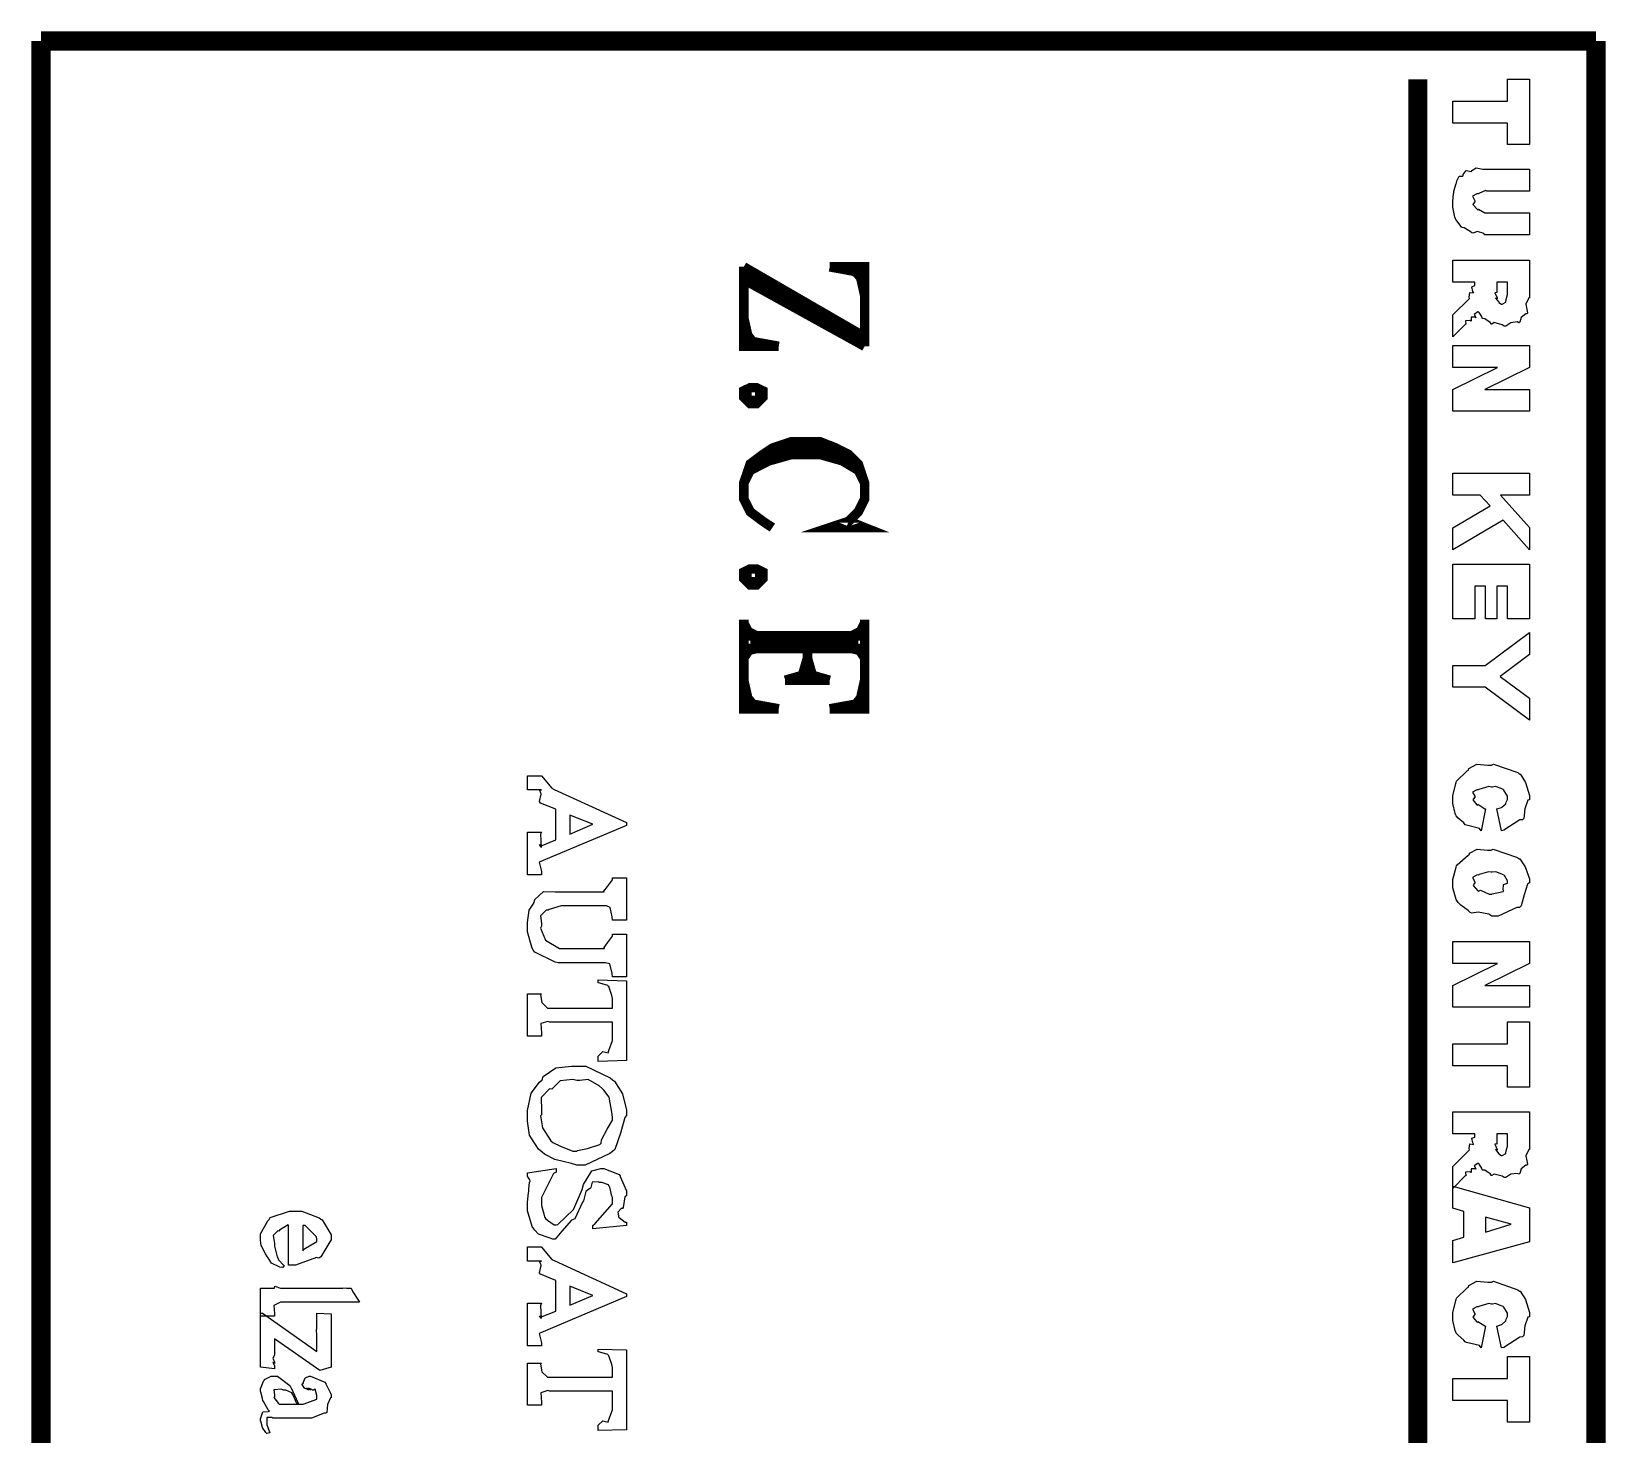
# Model space of a CAD drawing. Extents: x 0 to 11.7, y 0 to 16.5.
# Drawn here: x 1.257 to 2.082, y 1.586 to 2.322 of the extents above; entities that cross this region are included whole.
import ezdxf

# ---------------------------------------------------------------- set-up
doc = ezdxf.new("R2010")
doc.units = 0
doc.layers.get('0').update_dxf_attribs({"linetype": 'CONTINUOUS'})

msp = doc.modelspace()

# ---------------------------------------------------------------- linework, layer by layer
at = {"color": 0}
for points, const_width in [([(1.26166, 0.125), (1.26166, 2.31668)], 0.01), ([(2.07667, 2.31668), (1.26166, 2.31668)], 0.01), ([(2.07667, 2.31668), (2.07667, 0.125)], 0.01), ([(1.98335, 2.29665), (1.98335, 1.43164)], 0.01), ([(1.69336, 2.16168), (1.62999, 2.19835)], 0.005), ([(1.62999, 2.19835), (1.62999, 2.15668), (1.64833, 2.15668)], 0.005), ([(1.69336, 2.16), (1.62999, 2.19499)], 0.005), ([(1.69336, 2.15668), (1.69336, 2.19835), (1.67503, 2.19835)], 0.005), ([(1.69336, 2.19499), (1.67503, 2.19835)], 0.005), ([(1.69336, 2.19168), (1.685, 2.19835)], 0.005), ([(1.69336, 2.19), (1.68668, 2.19835)], 0.005), ([(1.69336, 2.18332), (1.69, 2.19835)], 0.005), ([(1.69336, 2.15668), (1.62999, 2.19168)], 0.005), ([(1.62999, 2.17165), (1.63336, 2.15668)], 0.005), ([(1.62999, 2.16499), (1.63667, 2.15668)], 0.005), ([(1.62999, 2.16168), (1.63997, 2.15668)], 0.005), ([(1.62999, 2.16), (1.64833, 2.15668)], 0.005), ([(1.685, 2.065), (1.69336, 2.06168), (1.67503, 2.06168), (1.685, 2.065), (1.69, 2.06999), (1.69336, 2.07667), (1.69336, 2.08501), (1.69, 2.095), (1.685, 2.09999), (1.67833, 2.10335), (1.66997, 2.10667), (1.655, 2.10667), (1.64501, 2.10335), (1.63997, 2.09999), (1.63336, 2.095), (1.62999, 2.08501), (1.62999, 2.07667), (1.63336, 2.06999), (1.63997, 2.065), (1.64501, 2.06168)], 0.005), ([(1.685, 2.09668), (1.67833, 2.09999), (1.66997, 2.10335), (1.655, 2.10335), (1.64501, 2.09999), (1.63997, 2.09668)], 0.005), ([(1.69336, 2.08501), (1.69, 2.09169), (1.68164, 2.09668), (1.66997, 2.09999), (1.655, 2.09999), (1.64333, 2.09668), (1.63336, 2.09169), (1.62999, 2.08501)], 0.005), ([(1.62999, 2.01335), (1.62999, 1.96669), (1.64833, 1.96669)], 0.005), ([(1.63336, 2.00499), (1.62999, 2.01167)], 0.005), ([(1.69336, 2.01335), (1.69336, 1.96669), (1.67503, 1.96669)], 0.005), ([(1.69336, 2.01167), (1.69, 2.00499)], 0.005), ([(1.63667, 2.00499), (1.62999, 2.00836)], 0.005), ([(1.69336, 2.00499), (1.62999, 2.00499)], 0.005), ([(1.69336, 2.00836), (1.68668, 2.00499)], 0.005), ([(1.69336, 1.99832), (1.62999, 1.99832)], 0.005), ([(1.63667, 1.99832), (1.62999, 1.99669)], 0.005), ([(1.63336, 1.99832), (1.62999, 1.99333)], 0.005), ([(1.69, 2.00168), (1.63336, 2.00168)], 0.005), ([(1.66667, 1.98167), (1.66336, 1.99333), (1.66, 1.98167)], 0.005), ([(1.66336, 1.99832), (1.66336, 1.98167)], 0.005), ([(1.69336, 1.99669), (1.68668, 1.99832)], 0.005), ([(1.69336, 1.99333), (1.69, 1.99832)], 0.005), ([(1.66997, 1.98167), (1.66336, 1.98665), (1.65668, 1.98167)], 0.005), ([(1.62999, 1.98167), (1.63336, 1.96669)], 0.005), ([(1.67503, 1.98167), (1.66336, 1.98503), (1.65169, 1.98167)], 0.005), ([(1.67503, 1.98167), (1.65169, 1.98167)], 0.005), ([(1.69336, 1.98167), (1.69, 1.96669)], 0.005), ([(1.62999, 1.97499), (1.63667, 1.96669)], 0.005), ([(1.62999, 1.97168), (1.63997, 1.96669)], 0.005), ([(1.62999, 1.97), (1.64833, 1.96669)], 0.005), ([(1.69336, 1.97), (1.67503, 1.96669)], 0.005), ([(1.69336, 1.97168), (1.685, 1.96669)], 0.005), ([(1.69336, 1.97499), (1.68668, 1.96669)], 0.005)]:
    msp.add_lwpolyline(points, dxfattribs=dict(at, const_width=const_width))
for points in [[(2.04183, 2.29665), (2.04183, 2.26238), (2.03033, 2.26238), (2.03033, 2.27365), (2.00168, 2.27365), (2.00168, 2.28515), (2.03033, 2.28515), (2.03033, 2.29665), (2.04183, 2.29665)], [(2.04183, 2.22657), (2.04183, 2.21506), (2.01839, 2.21506), (2.01785, 2.21582), (2.01465, 2.2169), (2.01221, 2.21599), (2.01167, 2.21615), (2.01074, 2.2169), (2.00754, 2.21881), (2.00646, 2.21903), (2.00624, 2.21918), (2.00549, 2.22026), (2.00315, 2.22319), (2.00299, 2.22353), (2.00265, 2.22439), (2.00168, 2.2296), (2.00168, 2.23133), (2.00168, 2.23281), (2.00206, 2.23665), (2.00211, 2.23719), (2.00217, 2.23807), (2.00347, 2.24208), (2.00364, 2.2424), (2.00369, 2.24333), (2.00493, 2.24593), (2.00678, 2.24582), (2.00711, 2.2461), (2.00706, 2.24675), (2.00868, 2.24875), (2.01129, 2.24837), (2.01167, 2.24849), (2.01161, 2.24875), (2.01394, 2.25017), (2.01731, 2.24957), (2.01839, 2.24957), (2.04183, 2.24957), (2.04183, 2.23807), (2.01947, 2.23807), (2.01872, 2.23833), (2.01525, 2.23682), (2.01492, 2.23654), (2.01426, 2.23665), (2.01199, 2.23535), (2.01318, 2.23301), (2.01318, 2.23221), (2.01307, 2.23226), (2.01215, 2.23107), (2.01449, 2.22835), (2.01471, 2.22808), (2.01471, 2.22814), (2.01514, 2.22862), (2.01839, 2.22657), (2.01947, 2.22657), (2.04183, 2.22657)], [(2.00168, 2.20176), (2.04183, 2.20176), (2.04183, 2.18201), (2.04144, 2.18207), (2.03999, 2.17871), (2.04075, 2.17426), (2.04053, 2.17378), (2.03982, 2.17378), (2.03754, 2.17182), (2.03674, 2.16932), (2.03618, 2.169), (2.03543, 2.16949), (2.03196, 2.16906), (2.02946, 2.16726), (2.0286, 2.16726), (2.02746, 2.16797), (2.02333, 2.16911), (2.02214, 2.16829), (2.02186, 2.16835), (2.02115, 2.16917), (2.0185, 2.17111), (2.01731, 2.17122), (2.01708, 2.17139), (2.01682, 2.17225), (2.01546, 2.17432), (2.01535, 2.17464), (2.01476, 2.17469), (2.01281, 2.17344), (2.01378, 2.17176), (2.01361, 2.1716), (2.01313, 2.17188), (2.01118, 2.17188), (2.01129, 2.17003), (2.01101, 2.16986), (2.01053, 2.17019), (2.00831, 2.17003), (2.0084, 2.16824), (2.00819, 2.16812), (2.00168, 2.16162), (2.00168, 2.17312), (2.01036, 2.18181), (2.01014, 2.18251), (2.01058, 2.18494), (2.01247, 2.18468), (2.01253, 2.18485), (2.0121, 2.18544), (2.01167, 2.18782), (2.01318, 2.18853), (2.01318, 2.18875), (2.01318, 2.19026), (2.00168, 2.19026), (2.00168, 2.20176)], [(2.02468, 2.19026), (2.02468, 2.18485), (2.02458, 2.18494), (2.0236, 2.18474), (2.0249, 2.18201), (2.0249, 2.18158), (2.02479, 2.18175), (2.02408, 2.18197), (2.02567, 2.17974), (2.02576, 2.17964), (2.02576, 2.17964), (2.02707, 2.17876), (2.0275, 2.17876), (2.0275, 2.17876), (2.02935, 2.17985), (2.02946, 2.18007), (2.02957, 2.18121), (2.03033, 2.18381), (2.03033, 2.18463), (2.03033, 2.19026), (2.02468, 2.19026)], [(2.04183, 2.15713), (2.04183, 2.14561), (2.01839, 2.13411), (2.04183, 2.13411), (2.04183, 2.12261), (2.00168, 2.12261), (2.00168, 2.13411), (2.02513, 2.14561), (2.00168, 2.14561), (2.00168, 2.15713), (2.04183, 2.15713)], [(2.04183, 2.09022), (2.04183, 2.07872), (2.02664, 2.07872), (2.04183, 2.06179), (2.04183, 2.05007), (2.02794, 2.06549), (2.00168, 2.05007), (2.00168, 2.06158), (2.02121, 2.07308), (2.016, 2.07872), (2.00168, 2.07872), (2.00168, 2.09022), (2.04183, 2.09022)], [(2.04183, 2.04243), (2.04183, 2.01378), (2.03033, 2.01378), (2.03033, 2.03093), (2.02468, 2.03093), (2.02468, 2.01378), (2.01882, 2.01378), (2.01882, 2.03093), (2.01318, 2.03093), (2.01318, 2.01378), (2.00168, 2.01378), (2.00168, 2.04243), (2.04183, 2.04243)], [(2.04183, 2.00663), (2.04183, 1.99511), (2.02642, 1.98361), (2.04183, 1.97233), (2.04183, 1.96083), (2.01861, 1.97797), (2.00168, 1.97797), (2.00168, 1.98947), (2.01861, 1.98947), (2.04183, 2.00663)], [(1.51665, 1.87978), (1.51665, 1.90213), (1.52403, 1.90213), (1.52344, 1.90093), (1.52382, 1.8941), (1.52382, 1.8941), (1.5236, 1.89447), (1.52285, 1.89551), (1.52339, 1.89475), (1.52339, 1.89475), (1.53142, 1.898), (1.53142, 1.91407), (1.52339, 1.91732), (1.52289, 1.91808), (1.52382, 1.92199), (1.52382, 1.9221), (1.5236, 1.92247), (1.52311, 1.92389), (1.52403, 1.92421), (1.52403, 1.92426), (1.51665, 1.92426), (1.51665, 1.93164), (1.52403, 1.93164), (1.52393, 1.93153), (1.52946, 1.92503), (1.53054, 1.92449), (1.56853, 1.90713), (1.56853, 1.9056), (1.52274, 1.88629), (1.52274, 1.88629), (1.52403, 1.8814), (1.52403, 1.87978), (1.51665, 1.87978)], [(2.01882, 1.91422), (2.01644, 1.90272), (2.01557, 1.90397), (2.00874, 1.90565), (2.00819, 1.90597), (2.00732, 1.9069), (2.0045, 1.9094), (2.00347, 1.91054), (2.00319, 1.91097), (2.00282, 1.91183), (2.00168, 1.91704), (2.00168, 1.91878), (2.00168, 1.92111), (2.00315, 1.92751), (2.00342, 1.92811), (2.00364, 1.92882), (2.00917, 1.93419), (2.00993, 1.93463), (2.00999, 1.93544), (2.01417, 1.93767), (2.01997, 1.93722), (2.02186, 1.93722), (2.02294, 1.93772), (2.03575, 1.93326), (2.03662, 1.93246), (2.03689, 1.93257), (2.03965, 1.92806), (2.04183, 1.92128), (2.04183, 1.919), (2.04101, 1.91878), (2.03939, 1.91433), (2.03879, 1.90924), (2.03814, 1.90858), (2.03683, 1.90847), (2.02832, 1.90306), (2.02707, 1.90272), (2.02468, 1.91422), (2.02468, 1.91422), (2.02718, 1.91504), (2.02729, 1.9151), (2.02729, 1.9151), (2.02935, 1.91689), (2.02946, 1.91704), (2.02957, 1.91775), (2.03033, 1.91922), (2.03033, 1.91965), (2.03028, 1.9209), (2.02838, 1.92415), (2.02794, 1.92443), (2.02696, 1.92486), (2.02393, 1.926), (2.0224, 1.92572), (2.02186, 1.92572), (2.02051, 1.926), (2.01525, 1.92449), (2.01492, 1.92421), (2.01426, 1.92432), (2.01199, 1.92307), (2.01318, 1.92085), (2.01318, 1.92008), (2.01307, 1.92014), (2.0121, 1.91894), (2.01426, 1.91639), (2.01449, 1.91618), (2.01449, 1.91624), (2.01476, 1.91667), (2.01839, 1.91433), (2.01882, 1.91422)], [(1.53879, 1.90104), (1.55094, 1.90625), (1.53879, 1.91103), (1.53879, 1.90104)], [(2.02165, 1.89258), (2.02274, 1.89307), (2.03554, 1.88878), (2.0364, 1.88803), (2.03674, 1.88813), (2.03961, 1.8839), (2.04183, 1.87756), (2.04183, 1.87543), (2.04081, 1.87478), (2.03901, 1.86914), (2.03749, 1.86339), (2.03662, 1.86262), (2.03515, 1.86253), (2.02539, 1.85807), (2.02208, 1.85807), (2.02056, 1.859), (2.01497, 1.86014), (2.01156, 1.85969), (2.01079, 1.86003), (2.0096, 1.861), (2.00581, 1.86376), (2.00444, 1.86518), (2.00407, 1.86567), (2.00347, 1.86669), (2.00168, 1.87294), (2.00168, 1.875), (2.00168, 1.87733), (2.00331, 1.88374), (2.00364, 1.88433), (2.00385, 1.88499), (2.0096, 1.89003), (2.01036, 1.8904), (2.01042, 1.89111), (2.01438, 1.89307), (2.01986, 1.89258), (2.02165, 1.89258)], [(2.02165, 1.88108), (2.0204, 1.88135), (2.01546, 1.87983), (2.01514, 1.87956), (2.01443, 1.87967), (2.01199, 1.87836), (2.01318, 1.87603), (2.01318, 1.87522), (2.01307, 1.87528), (2.01226, 1.87408), (2.01481, 1.87136), (2.01514, 1.8711), (2.01514, 1.8711), (2.01617, 1.87164), (2.02061, 1.86957), (2.02208, 1.86957), (2.02229, 1.86968), (2.02806, 1.87088), (2.02838, 1.8711), (2.02806, 1.87181), (2.02826, 1.87463), (2.03033, 1.87528), (2.03033, 1.87543), (2.03028, 1.87651), (2.02869, 1.87929), (2.02838, 1.87956), (2.02735, 1.88004), (2.02414, 1.88129), (2.02229, 1.88108), (2.02165, 1.88108)], [(1.56114, 1.82628), (1.56099, 1.82801), (1.55974, 1.83311), (1.55757, 1.83365), (1.55681, 1.83365), (1.53271, 1.83365), (1.53108, 1.83393), (1.52046, 1.83908), (1.51969, 1.84017), (1.51893, 1.84185), (1.51665, 1.84987), (1.51665, 1.85254), (1.51665, 1.85471), (1.51753, 1.86122), (1.51958, 1.86436), (1.52012, 1.86513), (1.52046, 1.86681), (1.52501, 1.87104), (1.53114, 1.87076), (1.53315, 1.87076), (1.55681, 1.87076), (1.55664, 1.87115), (1.55854, 1.87358), (1.56114, 1.87701), (1.56114, 1.87815), (1.56853, 1.87815), (1.56853, 1.85601), (1.56114, 1.85601), (1.56099, 1.85769), (1.5599, 1.86262), (1.55811, 1.86339), (1.55746, 1.86339), (1.53554, 1.86339), (1.53424, 1.8635), (1.52794, 1.8616), (1.5275, 1.86122), (1.52647, 1.86111), (1.52354, 1.85824), (1.52403, 1.85417), (1.52403, 1.85275), (1.52344, 1.85178), (1.52604, 1.84543), (1.53336, 1.84104), (1.53575, 1.84104), (1.55701, 1.84104), (1.55681, 1.84153), (1.55854, 1.84412), (1.56114, 1.84754), (1.56114, 1.84864), (1.56853, 1.84864), (1.56853, 1.82628), (1.56114, 1.82628)], [(2.04183, 1.84478), (2.04183, 1.83328), (2.01839, 1.82178), (2.04183, 1.82178), (2.04183, 1.81028), (2.00168, 1.81028), (2.00168, 1.82178), (2.02513, 1.83328), (2.00168, 1.83328), (2.00168, 1.84478), (2.04183, 1.84478)], [(1.55376, 1.7819), (1.55376, 1.78386), (1.55376, 1.78467), (1.5561, 1.78706), (1.55886, 1.78635), (1.55897, 1.78646), (1.55931, 1.78771), (1.56114, 1.79281), (1.56114, 1.79449), (1.56114, 1.80251), (1.52815, 1.80251), (1.52729, 1.8029), (1.52365, 1.80176), (1.52403, 1.79682), (1.52403, 1.79514), (1.51665, 1.79514), (1.51665, 1.81728), (1.52403, 1.81728), (1.52349, 1.81674), (1.52414, 1.81272), (1.52718, 1.8099), (1.52815, 1.8099), (1.56114, 1.8099), (1.56114, 1.81489), (1.56093, 1.81651), (1.55935, 1.82113), (1.55897, 1.8214), (1.55875, 1.82178), (1.55447, 1.82297), (1.55376, 1.82314), (1.55376, 1.82465), (1.56853, 1.82422), (1.56853, 1.78233), (1.55376, 1.7819)], [(2.04183, 1.80263), (2.04183, 1.76833), (2.03033, 1.76833), (2.03033, 1.77962), (2.00168, 1.77962), (2.00168, 1.79112), (2.03033, 1.79112), (2.03033, 1.80263), (2.04183, 1.80263)], [(1.54249, 1.72749), (1.53971, 1.72835), (1.53103, 1.73053), (1.5255, 1.73329), (1.52425, 1.73443), (1.52235, 1.73594), (1.51764, 1.74322), (1.51665, 1.75065), (1.51665, 1.7531), (1.51665, 1.75618), (1.51856, 1.76531), (1.523, 1.771), (1.52425, 1.77219), (1.52485, 1.77399), (1.53157, 1.77849), (1.53976, 1.77935), (1.54249, 1.77935), (1.54715, 1.77935), (1.55994, 1.77339), (1.56114, 1.77219), (1.56218, 1.7716), (1.56635, 1.76486), (1.56853, 1.7564), (1.56853, 1.75353), (1.56771, 1.75256), (1.56543, 1.74436), (1.56239, 1.73583), (1.56114, 1.73465), (1.55974, 1.73372), (1.54682, 1.72749), (1.54249, 1.72749)], [(1.54249, 1.73486), (1.54281, 1.73514), (1.54807, 1.73628), (1.55447, 1.73833), (1.55528, 1.73899), (1.55539, 1.74083), (1.55832, 1.74642), (1.56114, 1.75114), (1.56114, 1.75265), (1.56093, 1.75532), (1.5594, 1.76313), (1.55664, 1.76687), (1.55572, 1.76764), (1.55419, 1.7691), (1.5485, 1.7724), (1.544, 1.77197), (1.54249, 1.77197), (1.54047, 1.77251), (1.53375, 1.77181), (1.53033, 1.76818), (1.52946, 1.76742), (1.52815, 1.76753), (1.52382, 1.76307), (1.52403, 1.75624), (1.52403, 1.75396), (1.52344, 1.75336), (1.52458, 1.74713), (1.52892, 1.74029), (1.52989, 1.73942), (1.52989, 1.73942), (1.5339, 1.73757), (1.54036, 1.73486), (1.54249, 1.73486)], [(2.00168, 1.75553), (2.04183, 1.75553), (2.04183, 1.73579), (2.04144, 1.73583), (2.03999, 1.73247), (2.04075, 1.72803), (2.04053, 1.72754), (2.03982, 1.72754), (2.03754, 1.72558), (2.03674, 1.7231), (2.03618, 1.72276), (2.03543, 1.72325), (2.03196, 1.72282), (2.02946, 1.72103), (2.0286, 1.72103), (2.02746, 1.72174), (2.02333, 1.72287), (2.02214, 1.72206), (2.02186, 1.72211), (2.02115, 1.72293), (2.0185, 1.72488), (2.01731, 1.72499), (2.01708, 1.72515), (2.01682, 1.72601), (2.01546, 1.72808), (2.01535, 1.7284), (2.01476, 1.72846), (2.01281, 1.72721), (2.01378, 1.72553), (2.01361, 1.72537), (2.01313, 1.72564), (2.01118, 1.72564), (2.01129, 1.72379), (2.01101, 1.72364), (2.01053, 1.72396), (2.00831, 1.72379), (2.0084, 1.722), (2.00819, 1.7219), (2.00168, 1.71539), (2.00168, 1.72689), (2.01036, 1.73557), (2.01014, 1.73628), (2.01058, 1.73872), (2.01247, 1.73844), (2.01253, 1.73861), (2.0121, 1.73921), (2.01167, 1.7416), (2.01318, 1.74229), (2.01318, 1.74251), (2.01318, 1.74403), (2.00168, 1.74403), (2.00168, 1.75553)], [(2.02468, 1.74403), (2.02468, 1.73861), (2.02458, 1.73872), (2.0236, 1.7385), (2.0249, 1.73579), (2.0249, 1.73535), (2.02479, 1.73551), (2.02408, 1.73574), (2.02567, 1.73351), (2.02576, 1.7334), (2.02576, 1.7334), (2.02707, 1.73253), (2.0275, 1.73253), (2.0275, 1.73253), (2.02935, 1.73361), (2.02946, 1.73383), (2.02957, 1.73497), (2.03033, 1.73757), (2.03033, 1.73839), (2.03033, 1.74403), (2.02468, 1.74403)], [(1.52989, 1.68875), (1.52806, 1.6894), (1.52246, 1.69129), (1.52046, 1.69342), (1.51992, 1.69417), (1.5191, 1.69532), (1.51665, 1.70361), (1.51665, 1.70632), (1.51665, 1.70817), (1.51719, 1.713), (1.51731, 1.71371), (1.51736, 1.71496), (1.51774, 1.71869), (1.51796, 1.71903), (1.51796, 1.71913), (1.5179, 1.71978), (1.51687, 1.72146), (1.51665, 1.72151), (1.51665, 1.72347), (1.53163, 1.72586), (1.53163, 1.7239), (1.53028, 1.72319), (1.52403, 1.71056), (1.52403, 1.70632), (1.52403, 1.70632), (1.52567, 1.70014), (1.52599, 1.6996), (1.52599, 1.6996), (1.52718, 1.69874), (1.53054, 1.69635), (1.53163, 1.69635), (1.5325, 1.6965), (1.54075, 1.70432), (1.54139, 1.70589), (1.54531, 1.71479), (1.54601, 1.71739), (1.5504, 1.7245), (1.55507, 1.72586), (1.55658, 1.72586), (1.55658, 1.72586), (1.56472, 1.7226), (1.56526, 1.72194), (1.56526, 1.72163), (1.56853, 1.71408), (1.56853, 1.71153), (1.56771, 1.71099), (1.56674, 1.70535), (1.56635, 1.70481), (1.56581, 1.70486), (1.56392, 1.70296), (1.5644, 1.70096), (1.5644, 1.70025), (1.5644, 1.70025), (1.56467, 1.70008), (1.56788, 1.69775), (1.56853, 1.69764), (1.56853, 1.6959), (1.55094, 1.69417), (1.55094, 1.6959), (1.55214, 1.69689), (1.56114, 1.70725), (1.56114, 1.71067), (1.56093, 1.71132), (1.55974, 1.71593), (1.5594, 1.71631), (1.55914, 1.71718), (1.55561, 1.71847), (1.55442, 1.71847), (1.55365, 1.71886), (1.55062, 1.71864), (1.54986, 1.71576), (1.54943, 1.71522), (1.54932, 1.71533), (1.54719, 1.71382), (1.54596, 1.70893), (1.54551, 1.70806), (1.54139, 1.69938), (1.53965, 1.69868), (1.53467, 1.69303), (1.53108, 1.68875), (1.52989, 1.68875)], [(2.00732, 1.68983), (2.00732, 1.70329), (2.00168, 1.70503), (2.00168, 1.71653), (2.04183, 1.70524), (2.04183, 1.68744), (2.00168, 1.67637), (2.00168, 1.6881), (2.00732, 1.68983)], [(1.3884, 1.67383), (1.38688, 1.67415), (1.38249, 1.67622), (1.38075, 1.67893), (1.38015, 1.67969), (1.37939, 1.6811), (1.37712, 1.68544), (1.37668, 1.68815), (1.37668, 1.68901), (1.37668, 1.69151), (1.38048, 1.69835), (1.38124, 1.699), (1.38173, 1.70008), (1.39182, 1.70335), (1.39512, 1.70335), (1.39844, 1.70335), (1.4075, 1.69993), (1.40836, 1.69922), (1.40896, 1.69883), (1.41379, 1.69103), (1.41379, 1.68838), (1.41303, 1.68744), (1.40836, 1.67942), (1.40728, 1.67882), (1.40597, 1.6791), (1.39507, 1.67513), (1.39144, 1.67513), (1.39144, 1.69596), (1.39122, 1.69624), (1.38661, 1.69347), (1.38623, 1.69293), (1.38574, 1.69308), (1.38341, 1.69065), (1.38406, 1.68653), (1.38406, 1.68511), (1.38406, 1.68511), (1.38552, 1.67953), (1.3858, 1.67904), (1.3858, 1.67904), (1.38612, 1.67796), (1.38873, 1.67513), (1.38906, 1.67492), (1.3884, 1.67383)], [(2.01882, 1.69243), (2.03228, 1.69656), (2.01882, 1.70025), (2.01882, 1.69243)], [(1.39882, 1.68272), (1.39936, 1.68343), (1.40619, 1.6875), (1.40619, 1.68881), (1.40608, 1.68994), (1.40007, 1.69586), (1.39882, 1.69596), (1.39882, 1.68272)], [(1.51665, 1.63282), (1.51665, 1.65517), (1.52403, 1.65517), (1.52344, 1.65397), (1.52382, 1.64714), (1.52382, 1.64714), (1.5236, 1.64751), (1.52285, 1.64854), (1.52339, 1.64779), (1.52339, 1.64779), (1.53142, 1.65104), (1.53142, 1.6671), (1.52339, 1.67036), (1.52289, 1.67111), (1.52382, 1.67503), (1.52382, 1.67513), (1.5236, 1.67551), (1.52311, 1.67692), (1.52403, 1.67725), (1.52403, 1.67731), (1.51665, 1.67731), (1.51665, 1.68468), (1.52403, 1.68468), (1.52393, 1.68457), (1.52946, 1.67806), (1.53054, 1.67751), (1.56853, 1.66015), (1.56853, 1.65864), (1.52274, 1.63932), (1.52274, 1.63932), (1.52403, 1.63444), (1.52403, 1.63282), (1.51665, 1.63282)], [(2.01882, 1.64324), (2.01644, 1.63172), (2.01557, 1.63297), (2.00874, 1.63465), (2.00819, 1.63499), (2.00732, 1.6359), (2.0045, 1.6384), (2.00347, 1.63954), (2.00319, 1.63997), (2.00282, 1.64085), (2.00168, 1.64606), (2.00168, 1.64779), (2.00168, 1.65012), (2.00315, 1.65653), (2.00342, 1.65713), (2.00364, 1.65782), (2.00917, 1.66319), (2.00993, 1.66362), (2.00999, 1.66444), (2.01417, 1.66667), (2.01997, 1.66624), (2.02186, 1.66624), (2.02294, 1.66672), (2.03575, 1.66228), (2.03662, 1.66146), (2.03689, 1.66157), (2.03965, 1.65707), (2.04183, 1.65028), (2.04183, 1.648), (2.04101, 1.64779), (2.03939, 1.64333), (2.03879, 1.63824), (2.03814, 1.63758), (2.03683, 1.63747), (2.02832, 1.63206), (2.02707, 1.63172), (2.02468, 1.64324), (2.02468, 1.64324), (2.02718, 1.64404), (2.02729, 1.6441), (2.02729, 1.6441), (2.02935, 1.64589), (2.02946, 1.64606), (2.02957, 1.64675), (2.03033, 1.64822), (2.03033, 1.64865), (2.03028, 1.6499), (2.02838, 1.65315), (2.02794, 1.65343), (2.02696, 1.65386), (2.02393, 1.655), (2.0224, 1.65474), (2.02186, 1.65474), (2.02051, 1.655), (2.01525, 1.65349), (2.01492, 1.65321), (2.01426, 1.65332), (2.01199, 1.65207), (2.01318, 1.64985), (2.01318, 1.64908), (2.01307, 1.64914), (2.0121, 1.64794), (2.01426, 1.6454), (2.01449, 1.64518), (2.01449, 1.64524), (2.01476, 1.64567), (2.01839, 1.64333), (2.01882, 1.64324)], [(1.37668, 1.64833), (1.37668, 1.66308), (1.38406, 1.66308), (1.38395, 1.66319), (1.38417, 1.66407), (1.38721, 1.66308), (1.38818, 1.66308), (1.41986, 1.66308), (1.41992, 1.66325), (1.42171, 1.66308), (1.42225, 1.66308), (1.42225, 1.66308), (1.4229, 1.66308), (1.4229, 1.66308), (1.42421, 1.66308), (1.42421, 1.66308), (1.42513, 1.66114), (1.428, 1.65657), (1.42854, 1.65571), (1.3884, 1.65571), (1.38726, 1.65576), (1.38368, 1.65403), (1.38406, 1.64979), (1.38406, 1.64833), (1.37668, 1.64833)], [(1.53879, 1.65408), (1.55094, 1.65929), (1.53879, 1.66407), (1.53879, 1.65408)], [(1.38406, 1.62082), (1.37668, 1.62169), (1.37668, 1.6499), (1.37777, 1.6499), (1.40619, 1.62993), (1.40619, 1.6371), (1.40614, 1.63818), (1.40597, 1.6415), (1.40619, 1.64165), (1.40619, 1.64165), (1.40619, 1.64187), (1.40619, 1.64236), (1.40619, 1.64253), (1.40619, 1.6499), (1.41379, 1.64968), (1.41379, 1.62169), (1.40771, 1.61996), (1.38406, 1.63644), (1.38406, 1.62799), (1.38395, 1.62804), (1.38314, 1.62631), (1.38406, 1.62435), (1.38406, 1.62364), (1.38395, 1.62386), (1.38314, 1.62414), (1.38406, 1.6225), (1.38406, 1.6219), (1.38406, 1.62082)], [(1.55376, 1.58843), (1.55376, 1.59039), (1.55376, 1.59119), (1.5561, 1.59358), (1.55886, 1.59289), (1.55897, 1.59299), (1.55931, 1.59424), (1.56114, 1.59933), (1.56114, 1.60101), (1.56114, 1.60906), (1.52815, 1.60906), (1.52729, 1.60943), (1.52365, 1.60829), (1.52403, 1.60335), (1.52403, 1.60167), (1.51665, 1.60167), (1.51665, 1.62381), (1.52403, 1.62381), (1.52349, 1.62326), (1.52414, 1.61925), (1.52718, 1.61643), (1.52815, 1.61643), (1.56114, 1.61643), (1.56114, 1.62142), (1.56093, 1.62304), (1.55935, 1.62765), (1.55897, 1.62793), (1.55875, 1.62831), (1.55447, 1.6295), (1.55376, 1.62967), (1.55376, 1.63118), (1.56853, 1.63075), (1.56853, 1.58886), (1.55376, 1.58843)], [(2.04183, 1.62722), (2.04183, 1.59293), (2.03033, 1.59293), (2.03033, 1.60422), (2.00168, 1.60422), (2.00168, 1.61572), (2.03033, 1.61572), (2.03033, 1.62722), (2.04183, 1.62722)], [(1.37994, 1.58686), (1.37956, 1.58735), (1.37798, 1.58968), (1.37777, 1.5899), (1.3776, 1.59076), (1.37684, 1.59332), (1.37668, 1.59338), (1.37668, 1.59338), (1.37668, 1.59463), (1.37788, 1.59819), (1.3807, 1.59847), (1.38146, 1.59858), (1.38075, 1.59939), (1.37826, 1.60368), (1.37798, 1.60422), (1.37777, 1.60531), (1.37684, 1.60856), (1.37668, 1.60889), (1.37668, 1.609), (1.37668, 1.6104), (1.37831, 1.61426), (1.37863, 1.61464), (1.3788, 1.61524), (1.38227, 1.61703), (1.38341, 1.61703), (1.38569, 1.61703), (1.39199, 1.61199), (1.39253, 1.61094), (1.39274, 1.61083), (1.39632, 1.60308), (1.39665, 1.60226), (1.39903, 1.60226), (1.39953, 1.60238), (1.40619, 1.60493), (1.40619, 1.60574), (1.40614, 1.60688), (1.40543, 1.61014), (1.4044, 1.60965), (1.40403, 1.60965), (1.40354, 1.60992), (1.40186, 1.61062), (1.40294, 1.60965), (1.40294, 1.60965), (1.4025, 1.60992), (1.40093, 1.61062), (1.40186, 1.60965), (1.40186, 1.60965), (1.40126, 1.60997), (1.39942, 1.61089), (1.3999, 1.61074), (1.3999, 1.61074), (1.39942, 1.61111), (1.39828, 1.61274), (1.39925, 1.61322), (1.39925, 1.61333), (1.39908, 1.6135), (1.40018, 1.616), (1.40033, 1.61615), (1.40033, 1.61615), (1.40229, 1.61703), (1.40294, 1.61703), (1.40294, 1.61703), (1.41049, 1.61376), (1.41097, 1.61312), (1.41092, 1.6129), (1.41379, 1.60736), (1.41379, 1.60553), (1.41336, 1.60558), (1.41189, 1.60215), (1.41146, 1.59793), (1.41097, 1.5975), (1.41, 1.59754), (1.40343, 1.59489), (1.40121, 1.59489), (1.38319, 1.59489), (1.3826, 1.59532), (1.37994, 1.59532), (1.37994, 1.59304), (1.37994, 1.59229), (1.37994, 1.59229), (1.37999, 1.59147), (1.3814, 1.58783), (1.38167, 1.58729), (1.37994, 1.58686)], [(1.38645, 1.60226), (1.39621, 1.60226), (1.39551, 1.60297), (1.39382, 1.60704), (1.39361, 1.60726), (1.39318, 1.60824), (1.38992, 1.60965), (1.38883, 1.60965), (1.3877, 1.61008), (1.38373, 1.60975), (1.38406, 1.6071), (1.38406, 1.60618), (1.38406, 1.60618), (1.38373, 1.60574), (1.38607, 1.60265), (1.38645, 1.60226)]]:
    msp.add_lwpolyline(points, close=True, dxfattribs=at)
at = {"color": 0, "const_width": 0.005}
for points in [[(1.63997, 2.13336), (1.63667, 2.13499), (1.63336, 2.13499), (1.62999, 2.13336), (1.62999, 2.12999), (1.63336, 2.12668), (1.63667, 2.12668), (1.63997, 2.12999), (1.63997, 2.13336)], [(1.63667, 2.13336), (1.63336, 2.13336), (1.63336, 2.12999), (1.63667, 2.12999), (1.63667, 2.13336)], [(1.63997, 2.03836), (1.63667, 2.03999), (1.63336, 2.03999), (1.62999, 2.03836), (1.62999, 2.035), (1.63336, 2.03168), (1.63667, 2.03168), (1.63997, 2.035), (1.63997, 2.03836)], [(1.63667, 2.03836), (1.63336, 2.03836), (1.63336, 2.035), (1.63667, 2.035), (1.63667, 2.03836)]]:
    msp.add_lwpolyline(points, close=True, dxfattribs=at)

doc.saveas('drawing.dxf')
